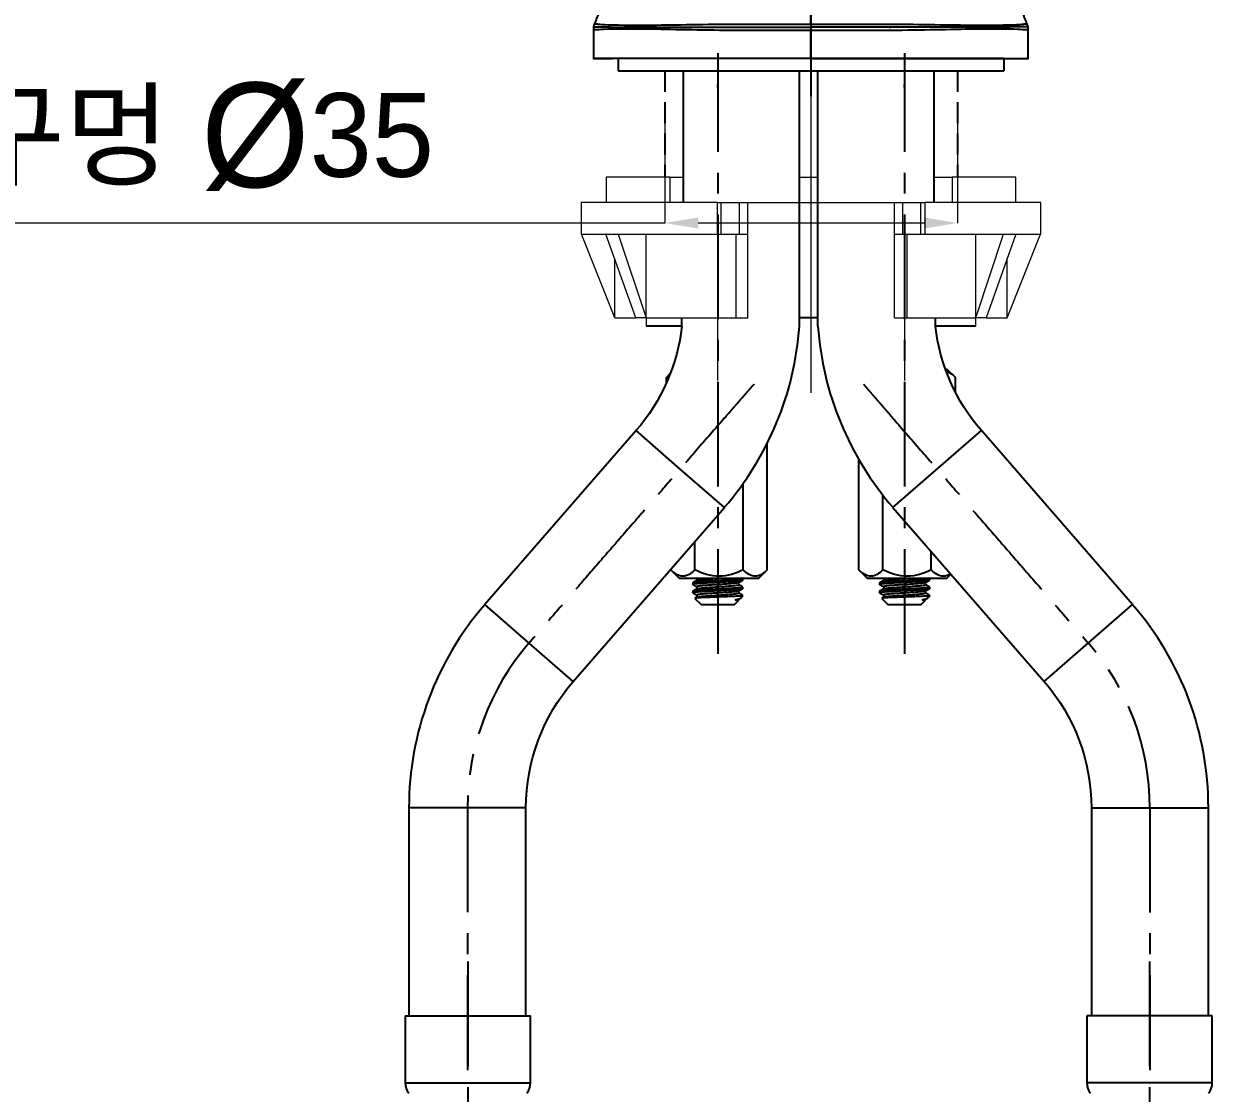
# Model space of a CAD drawing. Extents: x 0 to 1354, y 0 to 992.
# Drawn here: x 259.3 to 401.4, y 186.9 to 314.7 of the extents above; entities that cross this region are included whole.
import ezdxf

# ---------------------------------------------------------------- set-up
doc = ezdxf.new("R2010")
doc.units = 0
doc.header["$LTSCALE"] = 10
doc.header["$MEASUREMENT"] = 0
doc.header["$PDMODE"] = 3
doc.header["$PDSIZE"] = -10
for name, pattern in [('ACAD_ISO04W100', [30.5, 24, -3, 0.5, -3]), ('CENTER', [2, 1.25, -0.25, 0.25, -0.25]), ('HIDDEN', [0.375, 0.25, -0.125])]:
    doc.linetypes.add(name, pattern=pattern)
doc.layers.get('0').update_dxf_attribs({"linetype": 'CONTINUOUS'})
doc.layers.get('DEFPOINTS').update_dxf_attribs({"linetype": 'CONTINUOUS'})
for name, color, linetype in [('1', 7, 'CONTINUOUS'), ('5', 5, 'CENTER'), ('BODY', 7, 'CONTINUOUS')]:
    doc.layers.add(name, color=color, linetype=linetype)
doc.styles.add('Daelim Dimension', font='')
doc.styles.get('Daelim Dimension').set_extended_font_data('나눔고딕')
doc.dimstyles.new('DEFAULT', dxfattribs={"dimscale": 2, "dimtxt": 2, "dimasz": 2, "dimexe": 0, "dimexo": 2, "dimgap": 1, "dimtad": 1, "dimdec": 1, "dimzin": 9, "dimdsep": 46, "dimtxsty": 'Daelim Dimension', "dimcen": 0.5, "dimclrd": 252, "dimclre": 252, "dimclrt": 3, "dimadec": 1, "dimazin": 0, "dimtfac": 1, "dimtdec": 1, "dimtix": 1, "dimtmove": 0, "dimatfit": 3, "dimfxl": 1, "dimtolj": 1, "dimtzin": 1, "dimlwd": 9, "dimlwe": 9, "dimarcsym": 0})

# ---------------------------------------------------------------- blocks, each defined once
blk = doc.blocks.new('*D7')
at = {"color": 5, "lineweight": 9, "ltscale": 0.5, "transparency": 16777216}
for p, q in [((335.96, 305.1), (335.96, 290.91)), ((370.96, 305.1), (370.96, 290.91)), ((335.96, 290.91), (221.87, 290.91)), ((366.96, 290.91), (339.96, 290.91))]:
    blk.add_line(p, q, dxfattribs=at)
at = {"color": 5, "ltscale": 0.5, "transparency": 16777216}
for points in [[(339.96, 291.58), (339.96, 290.25), (335.96, 290.91)], [(366.96, 291.58), (366.96, 290.25), (370.96, 290.91)]]:
    blk.add_solid(points, dxfattribs=at)
at = {"layer": 'DEFPOINTS', "color": 0, "ltscale": 0.5, "transparency": 16777216}
for p in [(335.96, 309.1), (370.96, 309.1), (370.96, 290.91)]:
    blk.add_point(p, dxfattribs=at)
at = {"color": 7, "ltscale": 0.5, "transparency": 16777216, "insert": (267.45, 300.9), "char_height": 10, "attachment_point": 5, "style": 'Daelim Dimension'}
blk.add_mtext('\\A1;설치구멍 {\\H1.25x;\\C256;Ø}35', dxfattribs=at)

msp = doc.modelspace()

# ---------------------------------------------------------------- linework, layer by layer
at = {"ltscale": 0.5}
for p, q in [((330.37, 310.58), (330.37, 309.1)), ((376.51, 310.58), (330.37, 310.58)), ((376.51, 310.58), (376.51, 309.1)), ((352.06, 278.58), (352.06, 309.1)), ((354.27, 278.58), (354.27, 309.1)), ((337.99, 278.58), (337.99, 279.58)), ((354.27, 279.58), (352.06, 279.58)), ((368.32, 278.58), (368.32, 279.58)), ((338, 278.58), (333.74, 278.58)), ((373.14, 278.58), (368.32, 278.58))]:
    msp.add_line(p, q, dxfattribs=at)
at = {"color": 7, "linetype": 'HIDDEN'}
for p, q in [((335.96, 310.58), (335.96, 310.58)), ((335.96, 309.1), (335.96, 296.38)), ((370.96, 309.1), (370.96, 296.38))]:
    msp.add_line(p, q, dxfattribs=at)
at = {"layer": '1', "color": 7, "linetype": 'Continuous'}
for p, q in [((327.41, 314.38), (327.41, 310.58)), ((379.41, 310.58), (379.41, 314.38)), ((330.37, 309.1), (376.51, 309.1)), ((338.15, 309.1), (338.15, 293.38)), ((368.18, 293.38), (368.18, 309.1)), ((369.51, 273.46), (369.71, 273.46)), ((370.71, 272.46), (369.71, 273.46)), ((336.16, 272.46), (336.61, 272.91)), ((336.16, 271.83), (336.16, 272.46)), ((370.71, 270.68), (370.71, 272.46)), ((332.51, 266.09), (314.42, 245.29)), ((337.79, 261.5), (332.51, 266.09)), ((363.25, 256.91), (373.82, 266.09)), ((391.9, 245.29), (373.82, 266.09)), ((348.21, 249.46), (348.21, 264.57)), ((359.16, 249.46), (359.16, 262.63)), ((343.08, 256.91), (337.79, 261.5)), ((345.32, 249.46), (345.32, 259.77)), ((362.05, 249.46), (362.05, 258.36)), ((324.99, 236.1), (343.08, 256.91)), ((363.25, 256.91), (381.34, 236.1)), ((339.55, 249.46), (339.55, 252.85)), ((367.82, 249.46), (367.82, 251.65)), ((336.66, 249.46), (336.66, 249.53)), ((336.66, 249.46), (337.66, 248.46)), ((347.21, 248.46), (348.21, 249.46)), ((359.16, 249.46), (360.16, 248.46)), ((369.71, 248.46), (370.18, 248.93)), ((337.66, 248.46), (347.21, 248.46)), ((339.29, 247.89), (339.29, 247.73)), ((339.79, 248.44), (339.79, 248.19)), ((339.79, 247.44), (339.79, 247.19)), ((344.79, 247.68), (344.79, 247.93)), ((345.29, 248.23), (345.29, 248.39)), ((345.29, 247.22), (345.29, 247.39)), ((360.16, 248.46), (369.71, 248.46)), ((361.64, 247.89), (361.64, 247.73)), ((362.14, 248.44), (362.14, 248.19)), ((362.14, 247.44), (362.14, 247.19)), ((367.14, 247.68), (367.14, 247.93)), ((367.64, 248.23), (367.64, 248.39)), ((367.64, 247.22), (367.64, 247.39)), ((339.29, 246.89), (339.29, 246.73)), ((339.56, 246.03), (340.29, 245.31)), ((339.79, 246.44), (339.79, 246.19)), ((344.79, 246.68), (344.79, 246.93)), ((345.29, 246.31), (344.89, 246.31)), ((345.08, 246.1), (345.29, 246.31)), ((345.29, 246.31), (345.29, 246.39)), ((361.64, 246.89), (361.64, 246.73)), ((361.91, 246.03), (362.64, 245.31)), ((362.14, 246.44), (362.14, 246.19)), ((367.14, 246.68), (367.14, 246.93)), ((367.64, 246.31), (367.24, 246.31)), ((367.43, 246.1), (367.64, 246.31)), ((367.64, 246.31), (367.64, 246.39)), ((319.71, 240.69), (314.42, 245.29)), ((340.29, 245.31), (344.29, 245.31)), ((344.29, 245.31), (344.79, 245.81)), ((344.39, 245.81), (344.46, 245.9)), ((344.79, 245.81), (344.39, 245.81)), ((344.79, 245.81), (344.79, 245.93)), ((362.64, 245.31), (366.64, 245.31)), ((366.64, 245.31), (367.14, 245.81)), ((366.74, 245.81), (366.81, 245.9)), ((367.14, 245.81), (366.74, 245.81)), ((367.14, 245.81), (367.14, 245.93)), ((381.34, 236.1), (391.9, 245.29)), ((324.99, 236.1), (319.71, 240.69)), ((305.35, 221.01), (305.35, 196.13)), ((319.35, 221.01), (305.35, 221.01)), ((319.35, 196.13), (319.35, 221.01)), ((386.98, 221.01), (386.98, 196.13)), ((386.98, 221.01), (400.98, 221.01)), ((400.98, 196.13), (400.98, 221.01)), ((304.89, 196.13), (304.89, 188.13)), ((304.89, 196.13), (319.89, 196.13)), ((319.89, 188.13), (319.89, 196.13)), ((386.44, 196.13), (386.44, 188.13)), ((401.44, 196.13), (386.44, 196.13)), ((401.44, 188.13), (401.44, 196.13)), ((304.89, 188.13), (319.89, 188.13)), ((401.44, 188.13), (386.44, 188.13))]:
    msp.add_line(p, q, dxfattribs=at)
at = {"layer": '1', "color": 7, "linetype": 'Continuous', "lineweight": 18}
for p, q in [((328.94, 296.38), (328.94, 293.38)), ((336.56, 296.38), (328.94, 296.38)), ((336.56, 296.38), (338.15, 296.38)), ((352.06, 296.38), (354.27, 296.38)), ((368.18, 296.38), (370.32, 296.38)), ((377.94, 296.38), (370.32, 296.38)), ((377.94, 293.38), (377.94, 296.38)), ((342.27, 293.38), (325.94, 293.38)), ((325.94, 293.38), (325.94, 289.58)), ((342.27, 293.38), (342.68, 293.38)), ((342.68, 293.38), (344.89, 293.38)), ((344.89, 293.38), (345.89, 293.38)), ((345.89, 289.58), (345.89, 293.38)), ((345.89, 293.38), (348.44, 293.38)), ((345.89, 293.38), (348.34, 293.38)), ((348.44, 293.38), (351.01, 293.38)), ((351.01, 293.38), (355.87, 293.38)), ((355.87, 293.38), (358.44, 293.38)), ((358.44, 293.38), (363.44, 293.38)), ((358.54, 293.38), (363.44, 293.38)), ((363.44, 289.58), (363.44, 293.38)), ((363.44, 293.38), (364.44, 293.38)), ((364.44, 293.38), (366.6, 293.38)), ((366.6, 293.38), (367.1, 293.38)), ((380.94, 293.38), (367.1, 293.38)), ((380.94, 289.58), (380.94, 293.38)), ((325.98, 289.58), (325.94, 289.58)), ((325.98, 289.58), (328.91, 289.58)), ((329.97, 279.58), (325.98, 289.58)), ((328.91, 289.58), (328.91, 289.58)), ((332.49, 279.58), (328.91, 289.58)), ((328.92, 289.58), (330.39, 289.58)), ((330.39, 289.58), (342.27, 289.58)), ((330.39, 289.58), (333.74, 279.58)), ((333.74, 279.58), (333.74, 289.58)), ((342.27, 289.58), (342.68, 289.58)), ((342.68, 289.58), (344.89, 289.58)), ((344.89, 289.58), (345.89, 289.58)), ((345.89, 279.58), (345.89, 289.58)), ((363.44, 289.58), (364.44, 289.58)), ((363.44, 279.58), (363.44, 289.58)), ((364.44, 289.58), (366.6, 289.58)), ((366.6, 289.58), (367.1, 289.58)), ((367.1, 289.58), (376.47, 289.58)), ((373.14, 279.58), (376.47, 289.58)), ((373.14, 279.58), (373.14, 289.58)), ((377.95, 289.58), (374.39, 279.58)), ((376.47, 289.58), (376.47, 289.58)), ((376.49, 289.58), (377.95, 289.58)), ((376.9, 279.58), (380.9, 289.58)), ((377.95, 289.58), (380.9, 289.58)), ((380.94, 289.58), (380.9, 289.58)), ((380.9, 289.58), (380.9, 289.58)), ((380.9, 289.58), (380.9, 289.58)), ((329.97, 279.58), (329.97, 286.61)), ((376.9, 279.58), (376.9, 286.65)), ((329.97, 279.58), (332.49, 279.58)), ((333.74, 279.58), (332.49, 279.58)), ((333.74, 279.58), (333.74, 278.58)), ((333.74, 279.58), (344.51, 279.58)), ((344.51, 279.58), (345.89, 279.58)), ((363.44, 279.58), (364.93, 279.58)), ((364.93, 279.58), (373.14, 279.58)), ((373.14, 278.58), (373.14, 279.58)), ((374.39, 279.58), (373.14, 279.58)), ((374.39, 279.58), (376.9, 279.58)), ((338, 278.58), (333.74, 278.58)), ((373.14, 278.58), (368.32, 278.58))]:
    msp.add_line(p, q, dxfattribs=at)
at = {"layer": '1', "color": 7, "linetype": 'Continuous', "lineweight": 13}
for p, q in [((336.56, 296.38), (336.56, 293.38)), ((370.32, 296.38), (370.32, 293.38)), ((342.27, 289.58), (342.27, 293.38)), ((342.68, 289.58), (342.68, 293.38)), ((344.89, 289.58), (344.89, 293.38)), ((364.44, 289.58), (364.44, 293.38)), ((366.6, 289.58), (366.6, 293.38)), ((367.1, 289.58), (367.1, 293.38)), ((344.51, 279.58), (344.51, 289.58)), ((364.93, 279.58), (364.93, 289.58))]:
    msp.add_line(p, q, dxfattribs=at)
at = {"layer": '1', "color": 7, "linetype": 'Continuous', "extrusion": (0, 0, -1)}
for centre, start, end in [((-315.15, 281.18), 186.4893, 221), ((-391.18, 281.18), 319, 353.5107), ((-342.35, 221.01), 0, 41), ((-363.98, 221.01), 139, 180)]:
    msp.add_arc(centre, 23, start, end, dxfattribs=at)
at = {"layer": '1', "color": 7, "linetype": 'Continuous'}
for centre, radius, start, end in [((315.15, 281.18), 37, 319, 355.9714), ((391.18, 281.18), 37, 184.0286, 221), ((342.35, 221.01), 37, 139, 180), ((363.98, 221.01), 37, 0, 41), ((306.89, 188.13), 2, 180, 218.4508), ((317.89, 188.13), 2, 321.5492, 0), ((388.44, 188.13), 2, 180, 218.4508), ((399.44, 188.13), 2, 321.5492, 0)]:
    msp.add_arc(centre, radius, start, end, dxfattribs=at)
at = {"layer": '1', "color": 1, "linetype": 'CENTER'}
for centre, start, end in [((342.35, 221.01), 139, 180), ((363.98, 221.01), 0, 41)]:
    msp.add_arc(centre, 30, start, end, dxfattribs=at)
at = {"layer": '1', "color": 7, "linetype": 'Continuous', "lineweight": 18}
for centre, major_axis, ratio, start_param, end_param in [((353.24, 221.4), (-24.44, 68.14), 0.178412, -0.010465, -0.009104), ((354.09, 222.79), (23.99, 66.75), 0.180187, 0.11865, 0.120026)]:
    msp.add_ellipse(centre, major_axis=major_axis, ratio=ratio, start_param=start_param, end_param=end_param, dxfattribs=at)
at = {"layer": '1', "color": 7, "linetype": 'Continuous'}
for points, degree in [([(328.52, 317.25), (327.97, 315.82), (327.41, 314.38)], 2), ([(379.41, 314.38), (378.86, 315.83), (378.3, 317.27)], 2), ([(353.41, 316.69), (353.41, 315.9), (353.41, 315.11), (353.41, 314.33)], 3), ([(353.41, 314.33), (353.41, 310.58)], 1), ([(369.73, 273.15), (370.07, 273.03), (370.4, 272.78), (370.71, 272.46)], 3), ([(336.58, 272.83), (336.44, 272.72), (336.3, 272.6), (336.16, 272.46)], 3), ([(339.81, 248.2), (339.55, 248.05), (339.29, 247.9)], 2), ([(339.29, 247.72), (339.54, 247.57), (339.79, 247.43)], 2), ([(339.82, 248.46), (339.8, 248.45), (339.79, 248.45), (339.79, 248.44)], 3), ([(344.77, 247.91), (345.02, 248.06), (345.28, 248.21)], 2), ([(345.28, 247.4), (345.03, 247.55), (344.79, 247.69)], 2), ([(345.28, 248.4), (345.23, 248.43), (345.18, 248.46)], 2), ([(362.16, 248.2), (361.9, 248.05), (361.64, 247.9)], 2), ([(361.64, 247.72), (361.89, 247.57), (362.14, 247.43)], 2), ([(362.17, 248.46), (362.15, 248.45), (362.14, 248.45), (362.14, 248.44)], 3), ([(367.12, 247.91), (367.37, 248.06), (367.63, 248.21)], 2), ([(367.63, 247.4), (367.38, 247.55), (367.14, 247.69)], 2), ([(367.63, 248.4), (367.58, 248.43), (367.53, 248.46)], 2), ([(339.29, 246.71), (339.54, 246.57), (339.79, 246.43)], 2), ([(339.81, 247.2), (339.55, 247.05), (339.3, 246.91)], 2), ([(339.8, 246.2), (339.56, 246.06)], 1), ([(344.77, 246.92), (345.03, 247.07), (345.28, 247.22)], 2), ([(344.78, 245.93), (344.92, 246.01), (345.05, 246.09)], 2), ([(345.28, 246.4), (345.04, 246.55), (344.79, 246.69)], 2), ([(361.64, 246.71), (361.89, 246.57), (362.14, 246.43)], 2), ([(362.16, 247.2), (361.9, 247.05), (361.65, 246.91)], 2), ([(362.15, 246.2), (361.91, 246.06)], 1), ([(367.12, 246.92), (367.38, 247.07), (367.64, 247.22)], 2), ([(367.13, 245.93), (367.27, 246.01), (367.4, 246.09)], 2), ([(367.63, 246.4), (367.39, 246.55), (367.14, 246.69)], 2)]:
    msp.add_open_spline(points, degree=degree, dxfattribs=at)
for points, degree, knots in [([(327.41, 314.38), (327.41, 314.38), (327.42, 314.38), (327.45, 314.38), (327.49, 314.38), (327.53, 314.38), (327.59, 314.37), (327.67, 314.37), (327.77, 314.37), (327.83, 314.36), (327.86, 314.36), (327.88, 314.36), (327.91, 314.36), (327.95, 314.36), (328.01, 314.36), (328.18, 314.35), (328.65, 314.35), (329.67, 314.34), (331.07, 314.34), (332.83, 314.34), (334.92, 314.33), (337.29, 314.33), (339.22, 314.33), (340.54, 314.33), (341.09, 314.33), (341.54, 314.33), (341.88, 314.33), (342.22, 314.33), (342.5, 314.33), (342.84, 314.33), (343.18, 314.33), (343.57, 314.33), (344.25, 314.33), (345.72, 314.33), (348.89, 314.33), (351.6, 314.33), (353.41, 314.33)], 3, [0, 0, 0, 0, 0.020719, 0.035556, 0.042975, 0.050394, 0.080069, 0.109744, 0.169095, 0.228445, 0.235864, 0.243283, 0.25812, 0.265539, 0.272958, 0.287795, 0.347146, 0.406496, 0.465847, 0.525197, 0.584547, 0.643898, 0.703248, 0.718086, 0.732923, 0.740342, 0.747761, 0.75518, 0.762598, 0.766308, 0.777436, 0.784855, 0.792274, 0.821949, 0.881299, 1, 1, 1, 1]), ([(379.41, 314.38), (379.41, 314.38), (379.4, 314.38), (379.38, 314.38), (379.36, 314.38), (379.34, 314.38), (379.32, 314.38), (379.18, 314.37), (379.06, 314.37), (379.01, 314.36), (378.98, 314.36), (378.97, 314.36), (378.95, 314.36), (378.93, 314.36), (378.84, 314.36), (378.52, 314.35), (378.11, 314.35), (377.69, 314.35), (377.09, 314.34), (376.48, 314.34), (375.7, 314.34), (374.9, 314.34), (373.94, 314.34), (372.97, 314.33), (371.86, 314.33), (370.74, 314.33), (369.5, 314.33), (368.27, 314.33), (365.63, 314.33), (364.27, 314.33), (363.93, 314.33), (363.59, 314.33), (363.34, 314.33), (362.92, 314.33), (362.55, 314.33), (361.56, 314.33), (360.86, 314.33), (358.84, 314.33), (358.68, 314.33), (353.41, 314.33)], 2, [0, 0, 0, 0.020713, 0.020713, 0.035551, 0.035551, 0.050388, 0.050388, 0.16909, 0.16909, 0.228441, 0.228441, 0.243278, 0.243278, 0.258116, 0.287791, 0.347142, 0.347142, 0.406493, 0.406493, 0.465844, 0.465844, 0.525194, 0.525194, 0.584545, 0.584545, 0.643896, 0.643896, 0.703246, 0.762597, 0.762597, 0.777435, 0.777435, 0.792272, 0.792272, 0.821948, 0.821948, 0.881299, 0.881299, 1, 1, 1]), ([(353.41, 310.58), (351.62, 310.58), (349.83, 310.58), (347.14, 310.58), (346.24, 310.58), (344.45, 310.58), (343.55, 310.58), (339.11, 310.58), (335.62, 310.58), (330.41, 310.58), (328.74, 310.58), (327.81, 310.58), (327.83, 310.58), (327.7, 310.58), (327.63, 310.58), (327.47, 310.58), (327.44, 310.58), (327.43, 310.58)], 3, [0, 0, 0, 0, 0.118677, 0.118677, 0.178015, 0.178015, 0.237353, 0.237353, 0.474707, 0.474707, 0.71206, 0.71206, 0.830737, 0.830737, 0.949413, 0.949413, 1, 1, 1, 1]), ([(353.41, 310.58), (355.21, 310.58), (357, 310.58), (359.69, 310.58), (360.58, 310.58), (362.38, 310.58), (363.28, 310.58), (367.72, 310.58), (371.21, 310.58), (376.42, 310.58), (378.09, 310.58), (379.01, 310.58), (378.99, 310.58), (379.12, 310.58), (379.2, 310.58), (379.34, 310.58), (379.37, 310.58), (379.38, 310.58)], 3, [0, 0, 0, 0, 0.120616, 0.120616, 0.180925, 0.180925, 0.241233, 0.241233, 0.482465, 0.482465, 0.723698, 0.723698, 0.844314, 0.844314, 0.964931, 0.964931, 1, 1, 1, 1]), ([(339.55, 249.46), (339.1, 249.01), (338.62, 248.69), (337.61, 248.69), (337.12, 249.01), (336.66, 249.46)], 3, [0, 0, 0, 0, 0.5, 0.5, 1, 1, 1, 1]), ([(345.32, 249.46), (344.43, 249.02), (343.45, 248.69), (341.42, 248.69), (340.44, 249.02), (339.55, 249.46)], 3, [0, 0, 0, 0, 0.5, 0.5, 1, 1, 1, 1]), ([(348.21, 249.46), (347.76, 249.01), (347.28, 248.69), (346.27, 248.69), (345.78, 249.01), (345.32, 249.46)], 3, [0, 0, 0, 0, 0.5, 0.5, 1, 1, 1, 1]), ([(362.05, 249.46), (361.6, 249.01), (361.12, 248.69), (360.11, 248.69), (359.62, 249.01), (359.16, 249.46)], 3, [0, 0, 0, 0, 0.5, 0.5, 1, 1, 1, 1]), ([(367.82, 249.46), (366.93, 249.02), (365.95, 248.69), (363.92, 248.69), (362.94, 249.02), (362.05, 249.46)], 3, [0, 0, 0, 0, 0.5, 0.5, 1, 1, 1, 1]), ([(370.14, 248.99), (369.86, 248.8), (369.57, 248.69), (368.77, 248.69), (368.28, 249.01), (367.82, 249.46)], 3, [0, 0, 0, 0, 0.370393, 0.370393, 1, 1, 1, 1]), ([(345.29, 248.39), (345.29, 248.39), (345.28, 248.38), (345.24, 248.36), (345.16, 248.34), (344.88, 248.31), (344.68, 248.29), (344.21, 248.25), (343.94, 248.23), (343.33, 248.2), (343, 248.18), (342.34, 248.15), (341.99, 248.13), (341.33, 248.09), (341.01, 248.07), (340.44, 248.04), (340.18, 248.02), (339.75, 247.98), (339.58, 247.96), (339.35, 247.93), (339.29, 247.91), (339.29, 247.89), (339.29, 247.89), (339.29, 247.89)], 3, [0, 0, 0, 0, 0.031102, 0.031102, 0.138497, 0.138497, 0.245931, 0.245931, 0.35333, 0.35333, 0.46076, 0.46076, 0.568158, 0.568158, 0.67557, 0.67557, 0.782984, 0.782984, 0.890385, 0.890385, 0.997811, 0.997811, 1, 1, 1, 1]), ([(339.29, 247.72), (339.29, 247.74), (339.31, 247.75), (339.42, 247.78), (339.55, 247.8), (339.9, 247.83), (340.13, 247.85), (340.65, 247.88), (340.95, 247.9), (341.58, 247.94), (341.92, 247.96), (342.59, 247.99), (342.94, 248.01), (343.57, 248.05), (343.88, 248.06), (344.4, 248.1), (344.64, 248.12), (345, 248.15), (345.13, 248.17), (345.26, 248.2), (345.29, 248.21), (345.29, 248.23)], 3, [0, 0, 0, 0, 0.066526, 0.066526, 0.173989, 0.173989, 0.281453, 0.281453, 0.388905, 0.388905, 0.496383, 0.496383, 0.603829, 0.603829, 0.711313, 0.711313, 0.818766, 0.818766, 0.926232, 0.926232, 1, 1, 1, 1]), ([(345.29, 247.39), (345.29, 247.38), (345.26, 247.37), (345.13, 247.34), (345, 247.32), (344.64, 247.29), (344.41, 247.27), (343.88, 247.23), (343.58, 247.21), (342.94, 247.18), (342.6, 247.16), (341.93, 247.12), (341.59, 247.1), (340.96, 247.07), (340.65, 247.05), (340.13, 247.02), (339.91, 247), (339.55, 246.96), (339.43, 246.94), (339.31, 246.92), (339.29, 246.91), (339.29, 246.89)], 3, [0, 0, 0, 0, 0.074116, 0.074116, 0.1816, 0.1816, 0.289081, 0.289081, 0.396553, 0.396553, 0.504046, 0.504046, 0.611509, 0.611509, 0.719015, 0.719015, 0.826485, 0.826485, 0.933972, 0.933972, 1, 1, 1, 1]), ([(344.77, 247.92), (344.76, 247.91), (344.72, 247.9), (344.6, 247.87), (344.47, 247.85), (344.14, 247.82), (343.93, 247.8), (343.47, 247.77), (343.21, 247.75), (342.67, 247.71), (342.38, 247.69), (341.82, 247.66), (341.54, 247.64), (341.03, 247.6), (340.79, 247.58), (340.38, 247.55), (340.2, 247.53), (339.94, 247.5), (339.85, 247.48), (339.8, 247.45), (339.79, 247.44), (339.79, 247.44)], 3, [0, 0, 0, 0, 0.060379, 0.060379, 0.171915, 0.171915, 0.28345, 0.28345, 0.395005, 0.395005, 0.506526, 0.506526, 0.618093, 0.618093, 0.729618, 0.729618, 0.841176, 0.841176, 0.952706, 0.952706, 1, 1, 1, 1]), ([(339.8, 248.2), (339.82, 248.21), (339.86, 248.22), (340.01, 248.25), (340.15, 248.27), (340.49, 248.31), (340.71, 248.32), (341.18, 248.36), (341.44, 248.38), (341.99, 248.41), (342.28, 248.43), (342.64, 248.45), (342.72, 248.46), (342.79, 248.46)], 3, [0, 0, 0, 0, 0.133883, 0.133883, 0.336008, 0.336008, 0.53815, 0.53815, 0.740303, 0.740303, 0.942413, 0.942413, 1, 1, 1, 1]), ([(339.81, 247.2), (339.81, 247.2), (339.82, 247.21), (339.88, 247.23), (339.98, 247.25), (340.26, 247.28), (340.45, 247.3), (340.88, 247.34), (341.12, 247.35), (341.65, 247.39), (341.93, 247.41), (342.49, 247.45), (342.77, 247.46), (343.31, 247.5), (343.57, 247.52), (344.01, 247.55), (344.21, 247.57), (344.52, 247.6), (344.64, 247.62), (344.76, 247.65), (344.79, 247.67), (344.79, 247.68)], 3, [0, 0, 0, 0, 0.020942, 0.020942, 0.132928, 0.132928, 0.244887, 0.244887, 0.356891, 0.356891, 0.468842, 0.468842, 0.580826, 0.580826, 0.692791, 0.692791, 0.804761, 0.804761, 0.916745, 0.916745, 1, 1, 1, 1]), ([(367.64, 248.39), (367.64, 248.39), (367.63, 248.38), (367.59, 248.36), (367.51, 248.34), (367.23, 248.31), (367.03, 248.29), (366.56, 248.25), (366.29, 248.23), (365.69, 248.2), (365.35, 248.18), (364.69, 248.15), (364.34, 248.13), (363.68, 248.09), (363.36, 248.07), (362.79, 248.04), (362.53, 248.02), (362.1, 247.98), (361.93, 247.96), (361.7, 247.93), (361.64, 247.91), (361.64, 247.89), (361.64, 247.89), (361.64, 247.89)], 3, [0, 0, 0, 0, 0.031102, 0.031102, 0.138497, 0.138497, 0.245931, 0.245931, 0.35333, 0.35333, 0.46076, 0.46076, 0.568158, 0.568158, 0.67557, 0.67557, 0.782984, 0.782984, 0.890385, 0.890385, 0.997811, 0.997811, 1, 1, 1, 1]), ([(361.64, 247.72), (361.64, 247.74), (361.66, 247.75), (361.77, 247.78), (361.9, 247.8), (362.25, 247.83), (362.48, 247.85), (363, 247.88), (363.3, 247.9), (363.93, 247.94), (364.27, 247.96), (364.94, 247.99), (365.29, 248.01), (365.92, 248.05), (366.23, 248.06), (366.75, 248.1), (366.99, 248.12), (367.35, 248.15), (367.48, 248.17), (367.61, 248.2), (367.64, 248.21), (367.64, 248.23)], 3, [0, 0, 0, 0, 0.066526, 0.066526, 0.173989, 0.173989, 0.281453, 0.281453, 0.388905, 0.388905, 0.496383, 0.496383, 0.603829, 0.603829, 0.711313, 0.711313, 0.818766, 0.818766, 0.926232, 0.926232, 1, 1, 1, 1]), ([(367.64, 247.39), (367.64, 247.38), (367.61, 247.37), (367.49, 247.34), (367.35, 247.32), (366.99, 247.29), (366.76, 247.27), (366.23, 247.23), (365.93, 247.21), (365.29, 247.18), (364.95, 247.16), (364.28, 247.12), (363.94, 247.1), (363.31, 247.07), (363.01, 247.05), (362.48, 247.02), (362.26, 247), (361.9, 246.96), (361.78, 246.94), (361.66, 246.92), (361.64, 246.91), (361.64, 246.89)], 3, [0, 0, 0, 0, 0.074116, 0.074116, 0.1816, 0.1816, 0.289081, 0.289081, 0.396553, 0.396553, 0.504046, 0.504046, 0.611509, 0.611509, 0.719015, 0.719015, 0.826485, 0.826485, 0.933972, 0.933972, 1, 1, 1, 1]), ([(367.12, 247.92), (367.11, 247.91), (367.07, 247.9), (366.95, 247.87), (366.82, 247.85), (366.49, 247.82), (366.28, 247.8), (365.82, 247.77), (365.56, 247.75), (365.02, 247.71), (364.73, 247.69), (364.17, 247.66), (363.89, 247.64), (363.38, 247.6), (363.14, 247.58), (362.73, 247.55), (362.55, 247.53), (362.29, 247.5), (362.2, 247.48), (362.15, 247.45), (362.14, 247.44), (362.14, 247.44)], 3, [0, 0, 0, 0, 0.060379, 0.060379, 0.171915, 0.171915, 0.28345, 0.28345, 0.395005, 0.395005, 0.506526, 0.506526, 0.618093, 0.618093, 0.729618, 0.729618, 0.841176, 0.841176, 0.952706, 0.952706, 1, 1, 1, 1]), ([(362.15, 248.2), (362.17, 248.21), (362.21, 248.22), (362.36, 248.25), (362.5, 248.27), (362.84, 248.31), (363.06, 248.32), (363.53, 248.36), (363.79, 248.38), (364.34, 248.41), (364.63, 248.43), (364.99, 248.45), (365.07, 248.46), (365.14, 248.46)], 3, [0, 0, 0, 0, 0.133883, 0.133883, 0.336008, 0.336008, 0.53815, 0.53815, 0.740303, 0.740303, 0.942413, 0.942413, 1, 1, 1, 1]), ([(362.16, 247.2), (362.16, 247.2), (362.17, 247.21), (362.23, 247.23), (362.33, 247.25), (362.61, 247.28), (362.8, 247.3), (363.23, 247.34), (363.47, 247.35), (364, 247.39), (364.28, 247.41), (364.84, 247.45), (365.12, 247.46), (365.66, 247.5), (365.92, 247.52), (366.36, 247.55), (366.56, 247.57), (366.87, 247.6), (366.99, 247.62), (367.11, 247.65), (367.14, 247.67), (367.14, 247.68)], 3, [0, 0, 0, 0, 0.020942, 0.020942, 0.132928, 0.132928, 0.244887, 0.244887, 0.356891, 0.356891, 0.468842, 0.468842, 0.580826, 0.580826, 0.692791, 0.692791, 0.804761, 0.804761, 0.916745, 0.916745, 1, 1, 1, 1]), ([(339.29, 246.72), (339.29, 246.73), (339.29, 246.73), (339.32, 246.76), (339.4, 246.77), (339.67, 246.81), (339.86, 246.83), (340.32, 246.86), (340.6, 246.88), (341.19, 246.92), (341.52, 246.94), (342.19, 246.97), (342.53, 246.99), (343.19, 247.03), (343.51, 247.04), (344.09, 247.08), (344.36, 247.09), (344.79, 247.13), (344.97, 247.15), (345.21, 247.19), (345.28, 247.2), (345.29, 247.22), (345.29, 247.22), (345.29, 247.23)], 3, [0, 0, 0, 0, 0.023323, 0.023323, 0.130713, 0.130713, 0.238144, 0.238144, 0.34554, 0.34554, 0.452963, 0.452963, 0.560357, 0.560357, 0.667761, 0.667761, 0.775173, 0.775173, 0.882569, 0.882569, 0.989993, 0.989993, 1, 1, 1, 1]), ([(344.89, 246.31), (344.78, 246.3), (344.64, 246.29), (344.26, 246.28), (343.98, 246.26), (343.4, 246.24), (343.08, 246.23), (342.45, 246.21), (342.11, 246.2), (341.49, 246.17), (341.19, 246.16), (340.65, 246.14), (340.4, 246.13), (340, 246.11), (339.84, 246.1), (339.62, 246.07), (339.56, 246.06), (339.55, 246.05), (339.55, 246.05), (339.55, 246.05)], 3, [0, 0, 0, 0, 0.087753, 0.087753, 0.220114, 0.220114, 0.348436, 0.348436, 0.477919, 0.477919, 0.603809, 0.603809, 0.729514, 0.729514, 0.853505, 0.853505, 0.974762, 0.974762, 1, 1, 1, 1]), ([(344.78, 246.92), (344.75, 246.9), (344.67, 246.89), (344.44, 246.85), (344.28, 246.83), (343.89, 246.8), (343.65, 246.78), (343.15, 246.74), (342.88, 246.72), (342.32, 246.69), (342.03, 246.67), (341.48, 246.64), (341.22, 246.62), (340.74, 246.58), (340.52, 246.56), (340.17, 246.53), (340.03, 246.51), (339.84, 246.47), (339.79, 246.45), (339.79, 246.44), (339.79, 246.44), (339.79, 246.44)], 3, [0, 0, 0, 0, 0.110996, 0.110996, 0.222016, 0.222016, 0.333072, 0.333072, 0.444093, 0.444093, 0.555121, 0.555121, 0.666165, 0.666165, 0.777187, 0.777187, 0.888252, 0.888252, 0.999266, 0.999266, 1, 1, 1, 1]), ([(339.8, 246.2), (339.82, 246.21), (339.88, 246.23), (340.08, 246.26), (340.23, 246.28), (340.6, 246.32), (340.82, 246.33), (341.31, 246.37), (341.59, 246.39), (342.14, 246.42), (342.43, 246.44), (342.98, 246.48), (343.25, 246.49), (343.74, 246.53), (343.97, 246.55), (344.34, 246.58), (344.49, 246.6), (344.71, 246.64), (344.77, 246.66), (344.79, 246.68), (344.79, 246.68), (344.79, 246.68)], 3, [0, 0, 0, 0, 0.094158, 0.094158, 0.205164, 0.205164, 0.316197, 0.316197, 0.427212, 0.427212, 0.53822, 0.53822, 0.649258, 0.649258, 0.760265, 0.760265, 0.871318, 0.871318, 0.982318, 0.982318, 1, 1, 1, 1]), ([(344.46, 245.9), (344.65, 245.94), (344.8, 245.98), (344.99, 246.04), (345.04, 246.07), (345.07, 246.1)], 3, [0, 0, 0, 0, 0.587879, 0.587879, 1, 1, 1, 1]), ([(345.29, 246.39), (345.29, 246.39), (345.29, 246.39), (345.28, 246.37), (345.21, 246.35), (345.04, 246.33), (344.97, 246.32), (344.89, 246.31)], 3, [0, 0, 0, 0, 0.049148, 0.049148, 0.697616, 0.697616, 1, 1, 1, 1]), ([(361.64, 246.72), (361.64, 246.73), (361.64, 246.73), (361.67, 246.76), (361.75, 246.77), (362.02, 246.81), (362.21, 246.83), (362.67, 246.86), (362.95, 246.88), (363.54, 246.92), (363.87, 246.94), (364.54, 246.97), (364.88, 246.99), (365.54, 247.03), (365.86, 247.04), (366.44, 247.08), (366.71, 247.09), (367.14, 247.13), (367.32, 247.15), (367.56, 247.19), (367.63, 247.2), (367.64, 247.22), (367.64, 247.22), (367.64, 247.23)], 3, [0, 0, 0, 0, 0.023323, 0.023323, 0.130713, 0.130713, 0.238144, 0.238144, 0.34554, 0.34554, 0.452963, 0.452963, 0.560357, 0.560357, 0.667761, 0.667761, 0.775173, 0.775173, 0.882569, 0.882569, 0.989993, 0.989993, 1, 1, 1, 1]), ([(367.24, 246.31), (367.13, 246.3), (366.99, 246.29), (366.61, 246.28), (366.33, 246.26), (365.75, 246.24), (365.43, 246.23), (364.8, 246.21), (364.46, 246.2), (363.84, 246.17), (363.54, 246.16), (363, 246.14), (362.75, 246.13), (362.35, 246.11), (362.19, 246.1), (361.97, 246.07), (361.91, 246.06), (361.9, 246.05), (361.9, 246.05), (361.9, 246.05)], 3, [0, 0, 0, 0, 0.087753, 0.087753, 0.220114, 0.220114, 0.348436, 0.348436, 0.477919, 0.477919, 0.603809, 0.603809, 0.729514, 0.729514, 0.853505, 0.853505, 0.974762, 0.974762, 1, 1, 1, 1]), ([(367.13, 246.92), (367.1, 246.9), (367.02, 246.89), (366.79, 246.85), (366.63, 246.83), (366.24, 246.8), (366, 246.78), (365.5, 246.74), (365.23, 246.72), (364.67, 246.69), (364.38, 246.67), (363.83, 246.64), (363.57, 246.62), (363.09, 246.58), (362.87, 246.56), (362.52, 246.53), (362.38, 246.51), (362.19, 246.47), (362.14, 246.45), (362.14, 246.44), (362.14, 246.44), (362.14, 246.44)], 3, [0, 0, 0, 0, 0.110996, 0.110996, 0.222016, 0.222016, 0.333072, 0.333072, 0.444093, 0.444093, 0.555121, 0.555121, 0.666165, 0.666165, 0.777187, 0.777187, 0.888252, 0.888252, 0.999266, 0.999266, 1, 1, 1, 1]), ([(362.15, 246.2), (362.17, 246.21), (362.23, 246.23), (362.43, 246.26), (362.58, 246.28), (362.95, 246.32), (363.17, 246.33), (363.66, 246.37), (363.94, 246.39), (364.49, 246.42), (364.78, 246.44), (365.33, 246.48), (365.6, 246.49), (366.09, 246.53), (366.32, 246.55), (366.69, 246.58), (366.84, 246.6), (367.06, 246.64), (367.12, 246.66), (367.14, 246.68), (367.14, 246.68), (367.14, 246.68)], 3, [0, 0, 0, 0, 0.094158, 0.094158, 0.205164, 0.205164, 0.316197, 0.316197, 0.427212, 0.427212, 0.53822, 0.53822, 0.649258, 0.649258, 0.760265, 0.760265, 0.871318, 0.871318, 0.982318, 0.982318, 1, 1, 1, 1]), ([(366.81, 245.9), (367, 245.94), (367.15, 245.98), (367.34, 246.04), (367.39, 246.07), (367.42, 246.1)], 3, [0, 0, 0, 0, 0.587879, 0.587879, 1, 1, 1, 1]), ([(367.64, 246.39), (367.64, 246.39), (367.64, 246.39), (367.63, 246.37), (367.56, 246.35), (367.39, 246.33), (367.32, 246.32), (367.24, 246.31)], 3, [0, 0, 0, 0, 0.049148, 0.049148, 0.697616, 0.697616, 1, 1, 1, 1]), ([(344.79, 245.93), (344.78, 245.92), (344.76, 245.91), (344.65, 245.88), (344.54, 245.86), (344.39, 245.85)], 3, [0, 0, 0, 0, 0.374328, 0.374328, 1, 1, 1, 1]), ([(367.14, 245.93), (367.13, 245.92), (367.11, 245.91), (367, 245.88), (366.89, 245.86), (366.74, 245.85)], 3, [0, 0, 0, 0, 0.374328, 0.374328, 1, 1, 1, 1])]:
    msp.add_open_spline(points, degree=degree, knots=knots, dxfattribs=at)
at = {"layer": '1', "color": 1, "linetype": 'CENTER'}
for points, knots in [([(342.29, 311.2), (342.29, 306.2), (342.29, 238.81)], [0, 0, 0.074329, 1, 1]), ([(364.64, 311.2), (364.64, 306.2), (364.64, 238.81)], [0, 0, 0.074329, 1, 1]), ([(346.61, 271.64), (343.32, 267.86), (319.71, 240.69)], [0, 0, 0.09186, 0.7532297, 0.7532297]), ([(359.72, 271.64), (363, 267.86), (386.62, 240.69)], [0, 0, 0.09186, 0.7532297, 0.7532297]), ([(312.39, 202.63), (312.39, 197.63), (312.39, 170.7)], [0, 0, 0.156596, 1, 1]), ([(393.94, 202.63), (393.94, 197.63), (393.94, 170.7)], [0, 0, 0.156596, 1, 1])]:
    msp.add_open_spline(points, degree=1, knots=knots, dxfattribs=at)
for points in [[(312.35, 221.02), (312.35, 189.63)], [(393.98, 221.01), (393.98, 189.63)]]:
    msp.add_open_spline(points, degree=1, dxfattribs=at)
at = {"layer": '5', "color": 7, "linetype": 'Continuous'}
for points, degree in [([(353.41, 314.69), (353.41, 315.35), (353.41, 316.02), (353.41, 316.69)], 3), ([(353.41, 314.69), (353.41, 314.45), (353.41, 314.19), (353.41, 313.94)], 3), ([(327.41, 314.01), (327.41, 312.26), (327.41, 310.51)], 2), ([(353.41, 310.58), (353.41, 313.94)], 1), ([(379.41, 310.51), (379.41, 312.26), (379.41, 314.01)], 2), ([(327.42, 310.58), (327.42, 310.58), (327.43, 310.58), (327.43, 310.58)], 3), ([(327.43, 310.58), (327.44, 310.58), (327.45, 310.58), (327.46, 310.58)], 3), ([(327.46, 310.58), (327.48, 310.58), (327.49, 310.58), (327.51, 310.58)], 3), ([(327.76, 310.58), (327.79, 310.58), (327.82, 310.58), (327.85, 310.58)], 3), ([(327.85, 310.58), (327.86, 310.58), (327.87, 310.58), (327.87, 310.58)], 3), ([(327.87, 310.58), (327.89, 310.58), (327.91, 310.58), (327.92, 310.58)], 3), ([(327.92, 310.58), (327.98, 310.58), (328.03, 310.58), (328.09, 310.58)], 3)]:
    msp.add_open_spline(points, degree=degree, dxfattribs=at)
for points, knots in [([(327.56, 314.73), (327.56, 314.72), (327.58, 314.72), (327.75, 314.71), (327.83, 314.71), (327.96, 314.71), (327.93, 314.7), (328.72, 314.61), (330.33, 314.57), (334.17, 314.57), (335.65, 314.58), (338.95, 314.63), (340.71, 314.67), (343.43, 314.69), (344.34, 314.69), (346.15, 314.69), (347.06, 314.69), (349.78, 314.69), (351.6, 314.69), (353.41, 314.69)], [0, 0, 0, 0, 0.050253, 0.050253, 0.168972, 0.168972, 0.28769, 0.28769, 0.525127, 0.525127, 0.643845, 0.643845, 0.762563, 0.762563, 0.821923, 0.821923, 0.881282, 0.881282, 1, 1, 1, 1]), ([(353.41, 314.69), (355.23, 314.69), (357.05, 314.69), (359.77, 314.69), (360.68, 314.69), (362.5, 314.69), (363.4, 314.69), (366.12, 314.67), (367.88, 314.63), (371.18, 314.58), (372.66, 314.57), (376.5, 314.57), (378.1, 314.61), (378.9, 314.7), (378.87, 314.71), (379, 314.71), (379.08, 314.71), (379.24, 314.72), (379.27, 314.72), (379.27, 314.73)], [0, 0, 0, 0, 0.118725, 0.118725, 0.178087, 0.178087, 0.23745, 0.23745, 0.356174, 0.356174, 0.474899, 0.474899, 0.712349, 0.712349, 0.831074, 0.831074, 0.949798, 0.949798, 1, 1, 1, 1]), ([(353.41, 313.94), (351.59, 313.94), (349.77, 313.94), (347.03, 313.94), (346.12, 313.94), (344.3, 313.94), (343.39, 313.93), (338.84, 313.97), (335.4, 314.08), (330.27, 314.11), (328.65, 314.07), (327.8, 313.99), (327.83, 313.99), (327.69, 314), (327.61, 314.01), (327.45, 314.02), (327.43, 314.02), (327.43, 314.01)], [0, 0, 0, 0, 0.118731, 0.118731, 0.178097, 0.178097, 0.237462, 0.237462, 0.474924, 0.474924, 0.712386, 0.712386, 0.831117, 0.831117, 0.949848, 0.949848, 1, 1, 1, 1]), ([(379.4, 314.01), (379.4, 314.02), (379.37, 314.02), (379.21, 314.01), (379.13, 314), (379, 313.99), (379.03, 313.99), (378.18, 314.07), (376.56, 314.11), (371.43, 314.08), (367.98, 313.97), (363.44, 313.93), (362.52, 313.94), (360.7, 313.94), (359.79, 313.94), (357.06, 313.94), (355.24, 313.94), (353.41, 313.94)], [0, 0, 0, 0, 0.050207, 0.050207, 0.168931, 0.168931, 0.287655, 0.287655, 0.525104, 0.525104, 0.762552, 0.762552, 0.821914, 0.821914, 0.881276, 0.881276, 1, 1, 1, 1]), ([(327.51, 310.58), (327.51, 310.58), (327.62, 310.58), (327.69, 310.58), (327.76, 310.58)], [0, 0, 0, 0, 0.033253, 1, 1, 1, 1]), ([(328.09, 310.58), (328.17, 310.58), (328.33, 310.58), (328.59, 310.58), (328.72, 310.58)], [0, 0, 0, 0, 0.50786, 1, 1, 1, 1]), ([(328.72, 310.58), (328.87, 310.58), (329.16, 310.58), (329.54, 310.58), (329.73, 310.58)], [0, 0, 0, 0, 0.509085, 1, 1, 1, 1]), ([(379.32, 310.58), (379.32, 310.58), (379.3, 310.58), (379.29, 310.58), (379.28, 310.58)], [0, 0, 0, 0, 0.261453, 1, 1, 1, 1])]:
    msp.add_open_spline(points, degree=3, knots=knots, dxfattribs=at)
at = {"layer": 'BODY', "color": 1, "linetype": 'ACAD_ISO04W100', "lineweight": 5}
for q in [(353.44, 275.72), (353.44, 270.6)]:
    msp.add_line((353.44, 310.58), q, dxfattribs=at)
at = {"layer": 'BODY', "color": 1, "linetype": 'ACAD_ISO04W100'}
msp.add_open_spline([(353.44, 323.54), (353.44, 318.54), (353.44, 306.06)], degree=1, knots=[0, 0, 0.28598, 1, 1], dxfattribs=at)
at = {"layer": 'BODY', "color": 1, "linetype": 'ACAD_ISO04W100', "lineweight": 5}
for points in [[(342.24, 286.08), (342.24, 281.08), (342.24, 272.08)], [(364.64, 286.08), (364.64, 281.08), (364.64, 272.08)]]:
    msp.add_open_spline(points, degree=1, knots=[0, 0, 0.357143, 1, 1], dxfattribs=at)

# ---------------------------------------------------------------- dimensions: what is measured, and where the dimension line sits
at = {"color": 5, "ltscale": 0.5}
dim = msp.add_linear_dim(base=(370.96, 290.91), p1=(335.96, 309.1), p2=(370.96, 309.1), text='설치구멍 {\\H1.25x;\\C256;Ø}<>', dimstyle='DEFAULT', override={"dimtxt": 5, "dimclrd": 5, "dimclre": 5, "dimclrt": 7}, dxfattribs=at)
dim.commit()
dim.dimension.update_dxf_attribs({"geometry": '*D7', "text_midpoint": (267.45, 290.91), "dimtype": 160})

doc.saveas('drawing.dxf')
